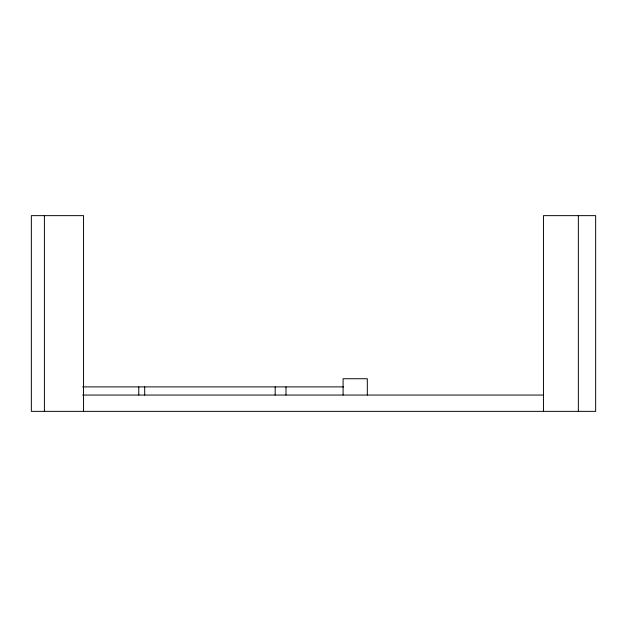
<?xml version="1.0" encoding="UTF-8"?>
<svg xmlns="http://www.w3.org/2000/svg" width="627" height="627" viewBox="0 0 627 627"><rect width="100%" height="100%" fill="white"/><g stroke="black" fill="none" stroke-linecap="round" stroke-linejoin="round"><path stroke-width="0.94" d="M82.646 386.89L343.69 386.89M82.646 395.049L543.46 395.049M578.36 215.641L578.36 411.359M543.46 411.359L543.46 215.641L595.65 215.641L595.65 411.359L31.35 411.359L31.35 215.641L83.54 215.641L83.54 411.359M367.32 395.049L367.32 378.739L343.087 378.739L343.087 395.049M285.983 386.89L285.983 395.049M275.175 386.89L275.175 395.049M144.696 386.89L144.696 395.049M138.779 386.89L138.779 395.049M44.399 215.641L44.399 411.359"/></g></svg>
